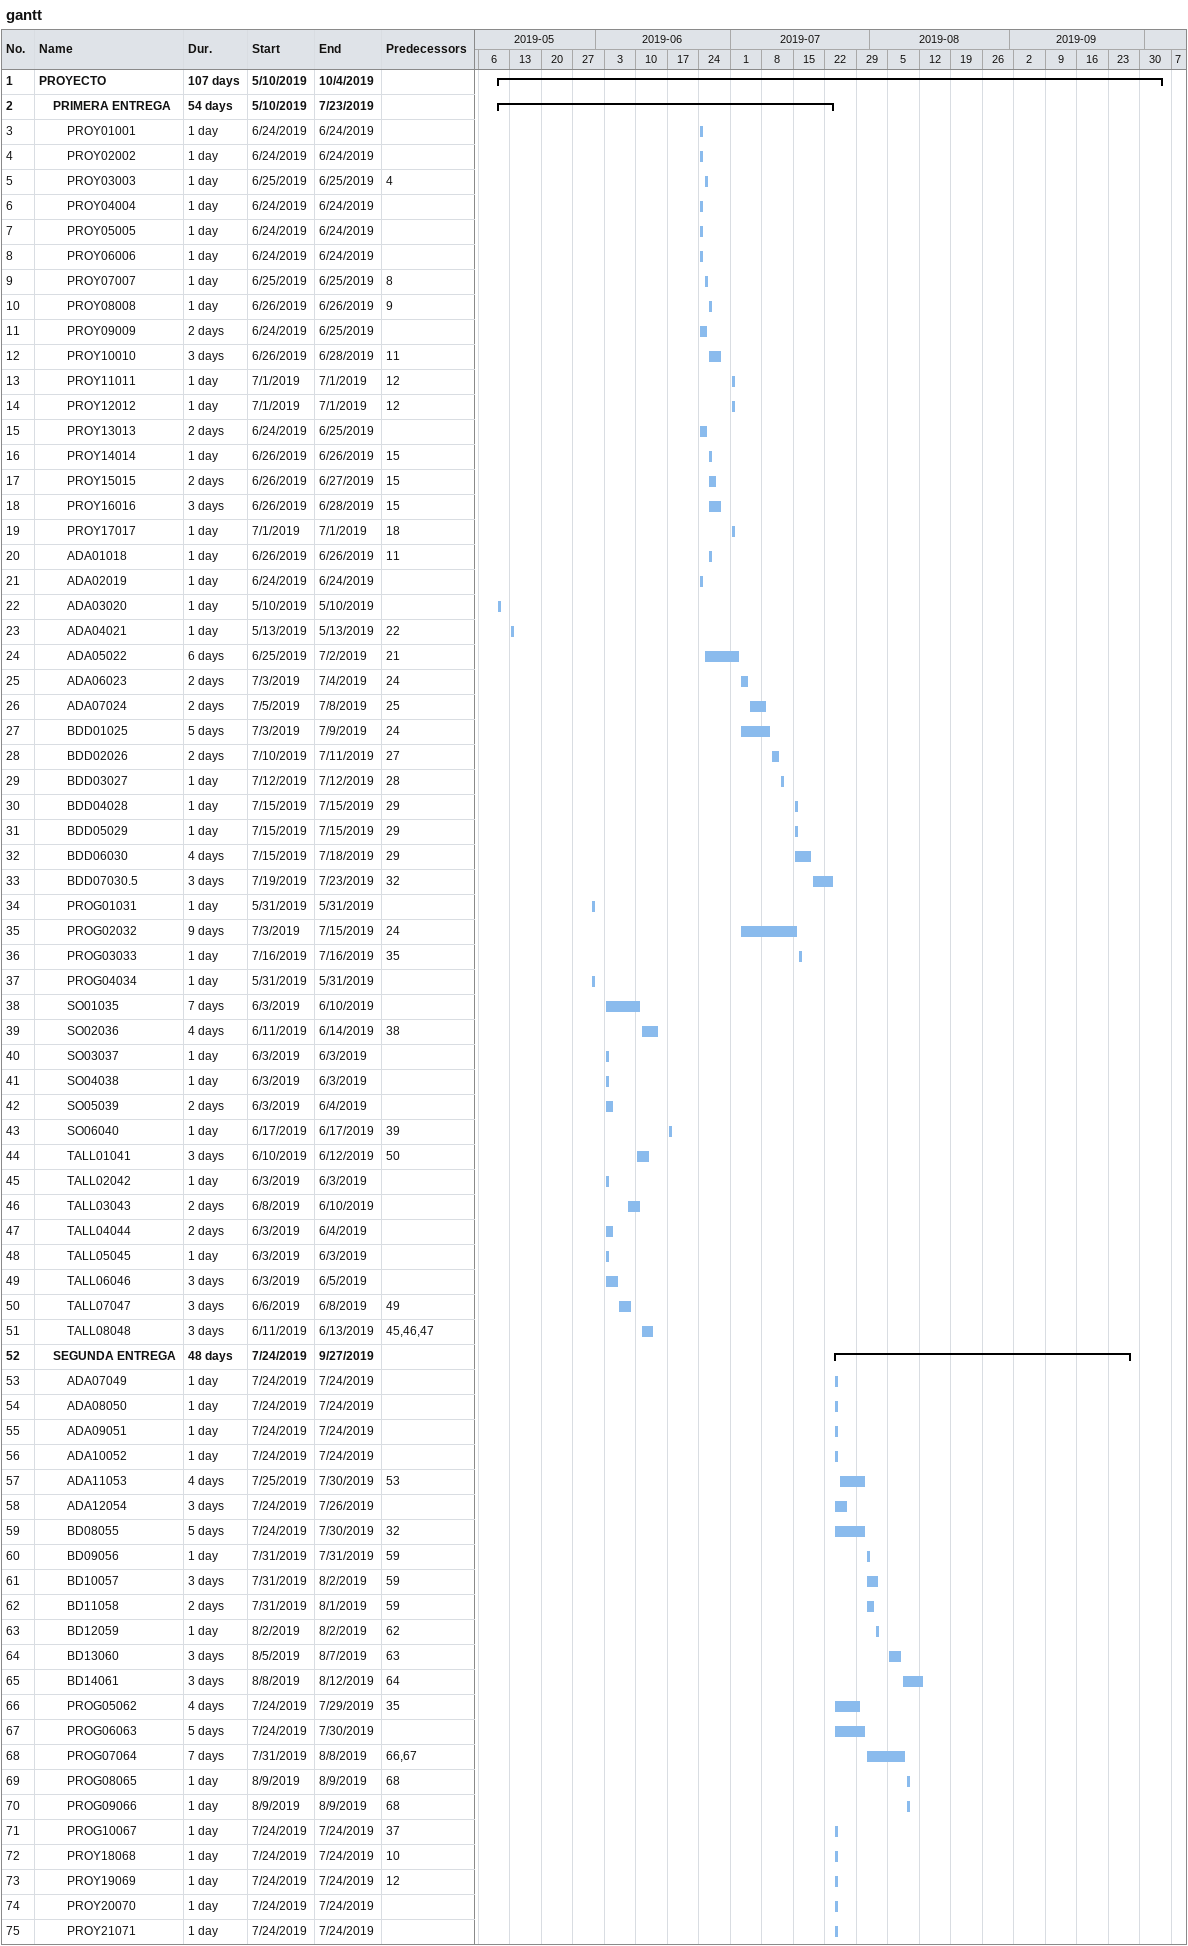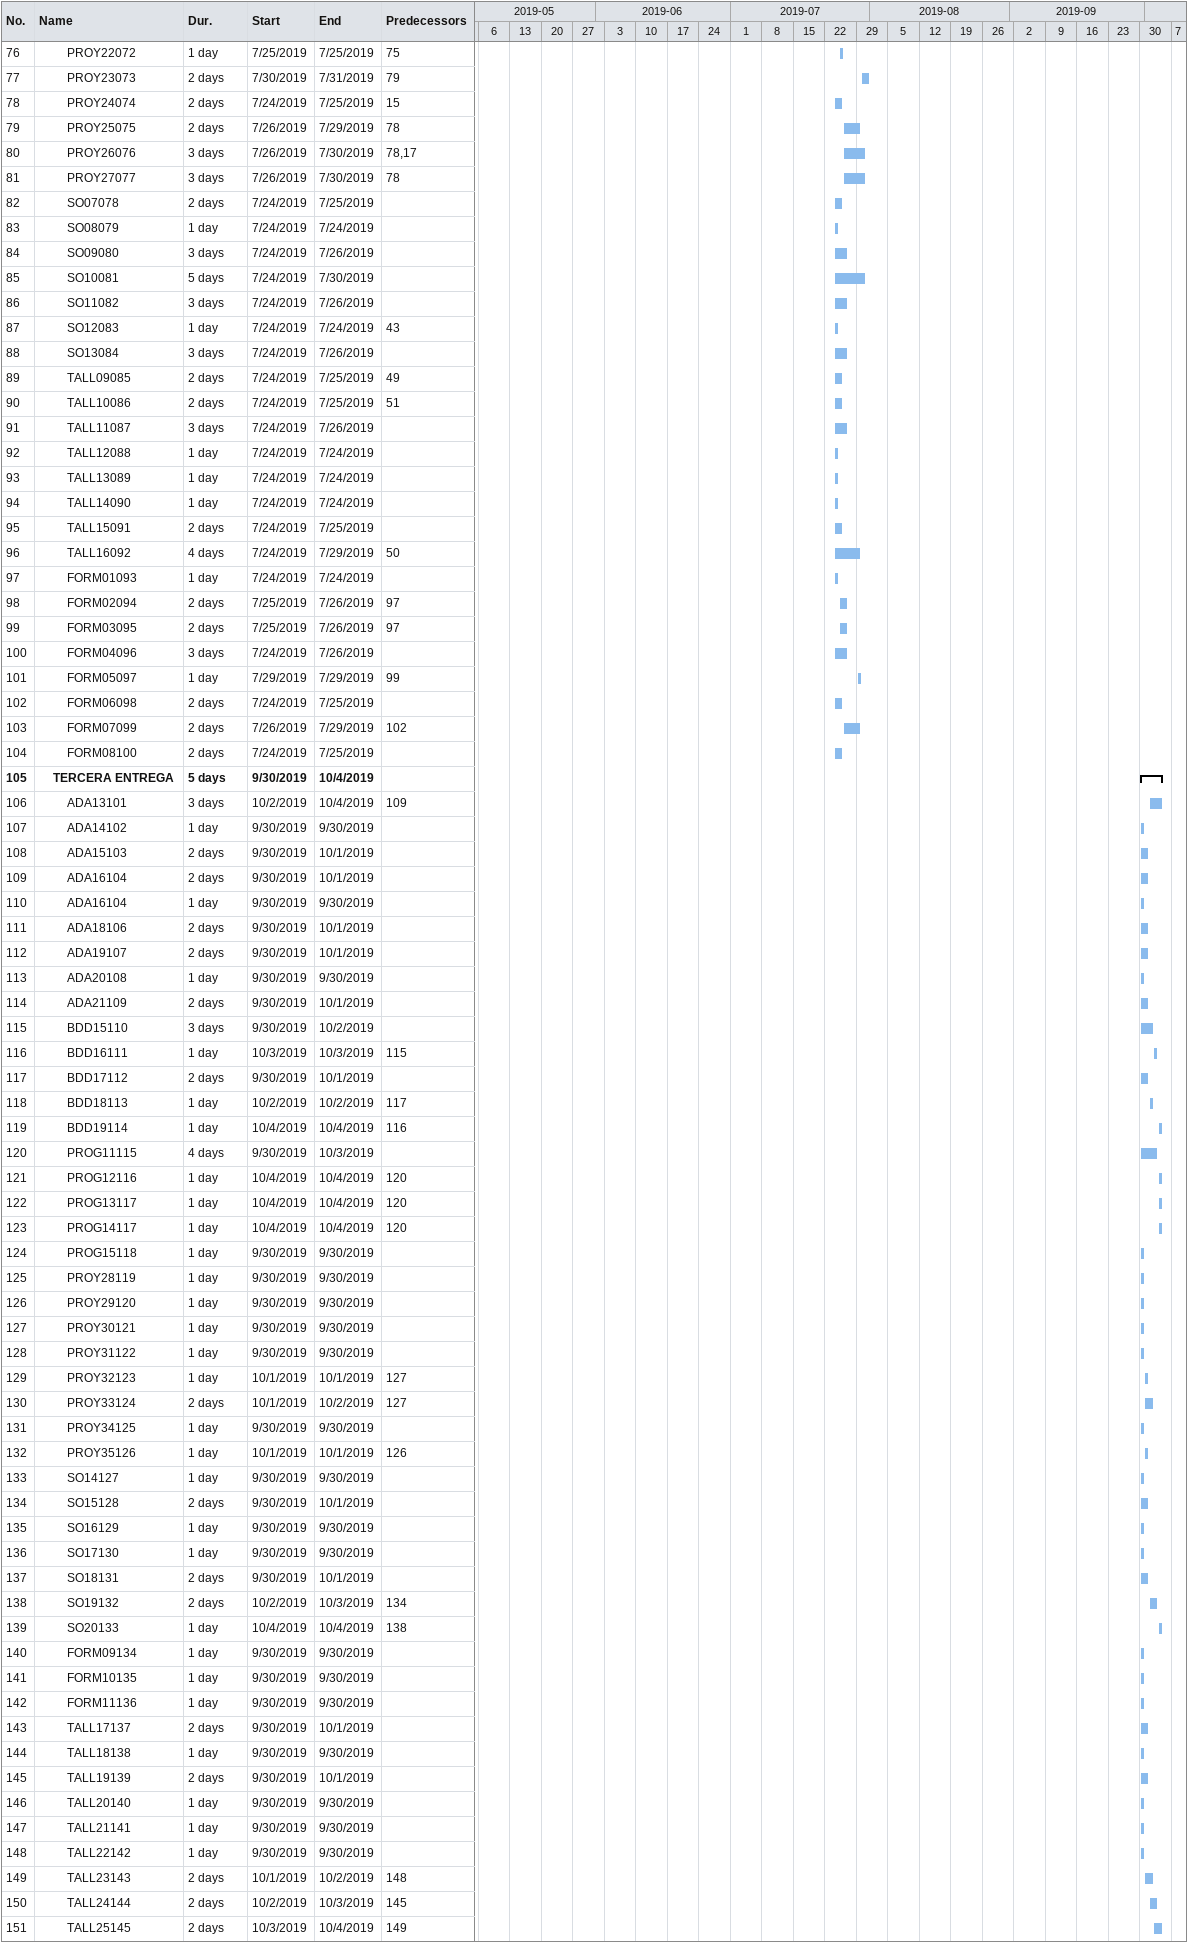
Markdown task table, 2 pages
gantt

| ID | Level | Task | Duration | Start | Finish | Predecessors |
|---|---|---|---|---|---|---|
| 1 | 1 | **PROYECTO** | 107d | 2019-05-10 | 2019-10-04 |  |
| 2 | 2 | **PRIMERA ENTREGA** | 54d | 2019-05-10 | 2019-07-23 |  |
| 3 | 3 | PROY01001 | 1d | 2019-06-24 | 2019-06-24 |  |
| 4 | 3 | PROY02002 | 1d | 2019-06-24 | 2019-06-24 |  |
| 5 | 3 | PROY03003 | 1d | 2019-06-25 | 2019-06-25 | 4 |
| 6 | 3 | PROY04004 | 1d | 2019-06-24 | 2019-06-24 |  |
| 7 | 3 | PROY05005 | 1d | 2019-06-24 | 2019-06-24 |  |
| 8 | 3 | PROY06006 | 1d | 2019-06-24 | 2019-06-24 |  |
| 9 | 3 | PROY07007 | 1d | 2019-06-25 | 2019-06-25 | 8 |
| 10 | 3 | PROY08008 | 1d | 2019-06-26 | 2019-06-26 | 9 |
| 11 | 3 | PROY09009 | 2d | 2019-06-24 | 2019-06-25 |  |
| 12 | 3 | PROY10010 | 3d | 2019-06-26 | 2019-06-28 | 11 |
| 13 | 3 | PROY11011 | 1d | 2019-07-01 | 2019-07-01 | 12 |
| 14 | 3 | PROY12012 | 1d | 2019-07-01 | 2019-07-01 | 12 |
| 15 | 3 | PROY13013 | 2d | 2019-06-24 | 2019-06-25 |  |
| 16 | 3 | PROY14014 | 1d | 2019-06-26 | 2019-06-26 | 15 |
| 17 | 3 | PROY15015 | 2d | 2019-06-26 | 2019-06-27 | 15 |
| 18 | 3 | PROY16016 | 3d | 2019-06-26 | 2019-06-28 | 15 |
| 19 | 3 | PROY17017 | 1d | 2019-07-01 | 2019-07-01 | 18 |
| 20 | 3 | ADA01018 | 1d | 2019-06-26 | 2019-06-26 | 11 |
| 21 | 3 | ADA02019 | 1d | 2019-06-24 | 2019-06-24 |  |
| 22 | 3 | ADA03020 | 1d | 2019-05-10 | 2019-05-10 |  |
| 23 | 3 | ADA04021 | 1d | 2019-05-13 | 2019-05-13 | 22 |
| 24 | 3 | ADA05022 | 6d | 2019-06-25 | 2019-07-02 | 21 |
| 25 | 3 | ADA06023 | 2d | 2019-07-03 | 2019-07-04 | 24 |
| 26 | 3 | ADA07024 | 2d | 2019-07-05 | 2019-07-08 | 25 |
| 27 | 3 | BDD01025 | 5d | 2019-07-03 | 2019-07-09 | 24 |
| 28 | 3 | BDD02026 | 2d | 2019-07-10 | 2019-07-11 | 27 |
| 29 | 3 | BDD03027 | 1d | 2019-07-12 | 2019-07-12 | 28 |
| 30 | 3 | BDD04028 | 1d | 2019-07-15 | 2019-07-15 | 29 |
| 31 | 3 | BDD05029 | 1d | 2019-07-15 | 2019-07-15 | 29 |
| 32 | 3 | BDD06030 | 4d | 2019-07-15 | 2019-07-18 | 29 |
| 33 | 3 | BDD07030.5 | 3d | 2019-07-19 | 2019-07-23 | 32 |
| 34 | 3 | PROG01031 | 1d | 2019-05-31 | 2019-05-31 |  |
| 35 | 3 | PROG02032 | 9d | 2019-07-03 | 2019-07-15 | 24 |
| 36 | 3 | PROG03033 | 1d | 2019-07-16 | 2019-07-16 | 35 |
| 37 | 3 | PROG04034 | 1d | 2019-05-31 | 2019-05-31 |  |
| 38 | 3 | SO01035 | 7d | 2019-06-03 | 2019-06-10 |  |
| 39 | 3 | SO02036 | 4d | 2019-06-11 | 2019-06-14 | 38 |
| 40 | 3 | SO03037 | 1d | 2019-06-03 | 2019-06-03 |  |
| 41 | 3 | SO04038 | 1d | 2019-06-03 | 2019-06-03 |  |
| 42 | 3 | SO05039 | 2d | 2019-06-03 | 2019-06-04 |  |
| 43 | 3 | SO06040 | 1d | 2019-06-17 | 2019-06-17 | 39 |
| 44 | 3 | TALL01041 | 3d | 2019-06-10 | 2019-06-12 | 50 |
| 45 | 3 | TALL02042 | 1d | 2019-06-03 | 2019-06-03 |  |
| 46 | 3 | TALL03043 | 2d | 2019-06-08 | 2019-06-10 |  |
| 47 | 3 | TALL04044 | 2d | 2019-06-03 | 2019-06-04 |  |
| 48 | 3 | TALL05045 | 1d | 2019-06-03 | 2019-06-03 |  |
| 49 | 3 | TALL06046 | 3d | 2019-06-03 | 2019-06-05 |  |
| 50 | 3 | TALL07047 | 3d | 2019-06-06 | 2019-06-08 | 49 |
| 51 | 3 | TALL08048 | 3d | 2019-06-11 | 2019-06-13 | 45, 46, 47 |
| 52 | 2 | **SEGUNDA ENTREGA** | 48d | 2019-07-24 | 2019-09-27 |  |
| 53 | 3 | ADA07049 | 1d | 2019-07-24 | 2019-07-24 |  |
| 54 | 3 | ADA08050 | 1d | 2019-07-24 | 2019-07-24 |  |
| 55 | 3 | ADA09051 | 1d | 2019-07-24 | 2019-07-24 |  |
| 56 | 3 | ADA10052 | 1d | 2019-07-24 | 2019-07-24 |  |
| 57 | 3 | ADA11053 | 4d | 2019-07-25 | 2019-07-30 | 53 |
| 58 | 3 | ADA12054 | 3d | 2019-07-24 | 2019-07-26 |  |
| 59 | 3 | BD08055 | 5d | 2019-07-24 | 2019-07-30 | 32 |
| 60 | 3 | BD09056 | 1d | 2019-07-31 | 2019-07-31 | 59 |
| 61 | 3 | BD10057 | 3d | 2019-07-31 | 2019-08-02 | 59 |
| 62 | 3 | BD11058 | 2d | 2019-07-31 | 2019-08-01 | 59 |
| 63 | 3 | BD12059 | 1d | 2019-08-02 | 2019-08-02 | 62 |
| 64 | 3 | BD13060 | 3d | 2019-08-05 | 2019-08-07 | 63 |
| 65 | 3 | BD14061 | 3d | 2019-08-08 | 2019-08-12 | 64 |
| 66 | 3 | PROG05062 | 4d | 2019-07-24 | 2019-07-29 | 35 |
| 67 | 3 | PROG06063 | 5d | 2019-07-24 | 2019-07-30 |  |
| 68 | 3 | PROG07064 | 7d | 2019-07-31 | 2019-08-08 | 66, 67 |
| 69 | 3 | PROG08065 | 1d | 2019-08-09 | 2019-08-09 | 68 |
| 70 | 3 | PROG09066 | 1d | 2019-08-09 | 2019-08-09 | 68 |
| 71 | 3 | PROG10067 | 1d | 2019-07-24 | 2019-07-24 | 37 |
| 72 | 3 | PROY18068 | 1d | 2019-07-24 | 2019-07-24 | 10 |
| 73 | 3 | PROY19069 | 1d | 2019-07-24 | 2019-07-24 | 12 |
| 74 | 3 | PROY20070 | 1d | 2019-07-24 | 2019-07-24 |  |
| 75 | 3 | PROY21071 | 1d | 2019-07-24 | 2019-07-24 |  |
| 76 | 3 | PROY22072 | 1d | 2019-07-25 | 2019-07-25 | 75 |
| 77 | 3 | PROY23073 | 2d | 2019-07-30 | 2019-07-31 | 79 |
| 78 | 3 | PROY24074 | 2d | 2019-07-24 | 2019-07-25 | 15 |
| 79 | 3 | PROY25075 | 2d | 2019-07-26 | 2019-07-29 | 78 |
| 80 | 3 | PROY26076 | 3d | 2019-07-26 | 2019-07-30 | 78, 17 |
| 81 | 3 | PROY27077 | 3d | 2019-07-26 | 2019-07-30 | 78 |
| 82 | 3 | SO07078 | 2d | 2019-07-24 | 2019-07-25 |  |
| 83 | 3 | SO08079 | 1d | 2019-07-24 | 2019-07-24 |  |
| 84 | 3 | SO09080 | 3d | 2019-07-24 | 2019-07-26 |  |
| 85 | 3 | SO10081 | 5d | 2019-07-24 | 2019-07-30 |  |
| 86 | 3 | SO11082 | 3d | 2019-07-24 | 2019-07-26 |  |
| 87 | 3 | SO12083 | 1d | 2019-07-24 | 2019-07-24 | 43 |
| 88 | 3 | SO13084 | 3d | 2019-07-24 | 2019-07-26 |  |
| 89 | 3 | TALL09085 | 2d | 2019-07-24 | 2019-07-25 | 49 |
| 90 | 3 | TALL10086 | 2d | 2019-07-24 | 2019-07-25 | 51 |
| 91 | 3 | TALL11087 | 3d | 2019-07-24 | 2019-07-26 |  |
| 92 | 3 | TALL12088 | 1d | 2019-07-24 | 2019-07-24 |  |
| 93 | 3 | TALL13089 | 1d | 2019-07-24 | 2019-07-24 |  |
| 94 | 3 | TALL14090 | 1d | 2019-07-24 | 2019-07-24 |  |
| 95 | 3 | TALL15091 | 2d | 2019-07-24 | 2019-07-25 |  |
| 96 | 3 | TALL16092 | 4d | 2019-07-24 | 2019-07-29 | 50 |
| 97 | 3 | FORM01093 | 1d | 2019-07-24 | 2019-07-24 |  |
| 98 | 3 | FORM02094 | 2d | 2019-07-25 | 2019-07-26 | 97 |
| 99 | 3 | FORM03095 | 2d | 2019-07-25 | 2019-07-26 | 97 |
| 100 | 3 | FORM04096 | 3d | 2019-07-24 | 2019-07-26 |  |
| 101 | 3 | FORM05097 | 1d | 2019-07-29 | 2019-07-29 | 99 |
| 102 | 3 | FORM06098 | 2d | 2019-07-24 | 2019-07-25 |  |
| 103 | 3 | FORM07099 | 2d | 2019-07-26 | 2019-07-29 | 102 |
| 104 | 3 | FORM08100 | 2d | 2019-07-24 | 2019-07-25 |  |
| 105 | 2 | **TERCERA ENTREGA** | 5d | 2019-09-30 | 2019-10-04 |  |
| 106 | 3 | ADA13101 | 3d | 2019-10-02 | 2019-10-04 | 109 |
| 107 | 3 | ADA14102 | 1d | 2019-09-30 | 2019-09-30 |  |
| 108 | 3 | ADA15103 | 2d | 2019-09-30 | 2019-10-01 |  |
| 109 | 3 | ADA16104 | 2d | 2019-09-30 | 2019-10-01 |  |
| 110 | 3 | ADA16104 | 1d | 2019-09-30 | 2019-09-30 |  |
| 111 | 3 | ADA18106 | 2d | 2019-09-30 | 2019-10-01 |  |
| 112 | 3 | ADA19107 | 2d | 2019-09-30 | 2019-10-01 |  |
| 113 | 3 | ADA20108 | 1d | 2019-09-30 | 2019-09-30 |  |
| 114 | 3 | ADA21109 | 2d | 2019-09-30 | 2019-10-01 |  |
| 115 | 3 | BDD15110 | 3d | 2019-09-30 | 2019-10-02 |  |
| 116 | 3 | BDD16111 | 1d | 2019-10-03 | 2019-10-03 | 115 |
| 117 | 3 | BDD17112 | 2d | 2019-09-30 | 2019-10-01 |  |
| 118 | 3 | BDD18113 | 1d | 2019-10-02 | 2019-10-02 | 117 |
| 119 | 3 | BDD19114 | 1d | 2019-10-04 | 2019-10-04 | 116 |
| 120 | 3 | PROG11115 | 4d | 2019-09-30 | 2019-10-03 |  |
| 121 | 3 | PROG12116 | 1d | 2019-10-04 | 2019-10-04 | 120 |
| 122 | 3 | PROG13117 | 1d | 2019-10-04 | 2019-10-04 | 120 |
| 123 | 3 | PROG14117 | 1d | 2019-10-04 | 2019-10-04 | 120 |
| 124 | 3 | PROG15118 | 1d | 2019-09-30 | 2019-09-30 |  |
| 125 | 3 | PROY28119 | 1d | 2019-09-30 | 2019-09-30 |  |
| 126 | 3 | PROY29120 | 1d | 2019-09-30 | 2019-09-30 |  |
| 127 | 3 | PROY30121 | 1d | 2019-09-30 | 2019-09-30 |  |
| 128 | 3 | PROY31122 | 1d | 2019-09-30 | 2019-09-30 |  |
| 129 | 3 | PROY32123 | 1d | 2019-10-01 | 2019-10-01 | 127 |
| 130 | 3 | PROY33124 | 2d | 2019-10-01 | 2019-10-02 | 127 |
| 131 | 3 | PROY34125 | 1d | 2019-09-30 | 2019-09-30 |  |
| 132 | 3 | PROY35126 | 1d | 2019-10-01 | 2019-10-01 | 126 |
| 133 | 3 | SO14127 | 1d | 2019-09-30 | 2019-09-30 |  |
| 134 | 3 | SO15128 | 2d | 2019-09-30 | 2019-10-01 |  |
| 135 | 3 | SO16129 | 1d | 2019-09-30 | 2019-09-30 |  |
| 136 | 3 | SO17130 | 1d | 2019-09-30 | 2019-09-30 |  |
| 137 | 3 | SO18131 | 2d | 2019-09-30 | 2019-10-01 |  |
| 138 | 3 | SO19132 | 2d | 2019-10-02 | 2019-10-03 | 134 |
| 139 | 3 | SO20133 | 1d | 2019-10-04 | 2019-10-04 | 138 |
| 140 | 3 | FORM09134 | 1d | 2019-09-30 | 2019-09-30 |  |
| 141 | 3 | FORM10135 | 1d | 2019-09-30 | 2019-09-30 |  |
| 142 | 3 | FORM11136 | 1d | 2019-09-30 | 2019-09-30 |  |
| 143 | 3 | TALL17137 | 2d | 2019-09-30 | 2019-10-01 |  |
| 144 | 3 | TALL18138 | 1d | 2019-09-30 | 2019-09-30 |  |
| 145 | 3 | TALL19139 | 2d | 2019-09-30 | 2019-10-01 |  |
| 146 | 3 | TALL20140 | 1d | 2019-09-30 | 2019-09-30 |  |
| 147 | 3 | TALL21141 | 1d | 2019-09-30 | 2019-09-30 |  |
| 148 | 3 | TALL22142 | 1d | 2019-09-30 | 2019-09-30 |  |
| 149 | 3 | TALL23143 | 2d | 2019-10-01 | 2019-10-02 | 148 |
| 150 | 3 | TALL24144 | 2d | 2019-10-02 | 2019-10-03 | 145 |
| 151 | 3 | TALL25145 | 2d | 2019-10-03 | 2019-10-04 | 149 |
